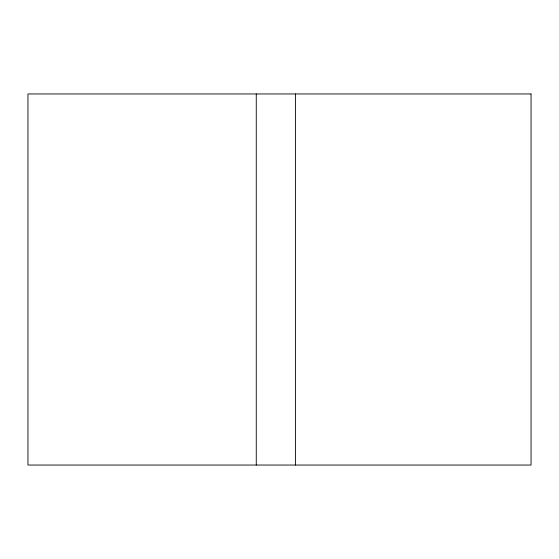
<?xml version="1.0" encoding="UTF-8"?>
<svg xmlns="http://www.w3.org/2000/svg" width="559" height="559" viewBox="0 0 559 559"><rect width="100%" height="100%" fill="white"/><g stroke="black" fill="none" stroke-linecap="round" stroke-linejoin="round"><path stroke-width="0.84" d="M295.418 93.954L295.418 465.046M256.26 93.954L256.26 465.046M531.05 93.954L27.95 93.954L27.95 465.046L531.05 465.046L531.05 93.954"/></g></svg>
